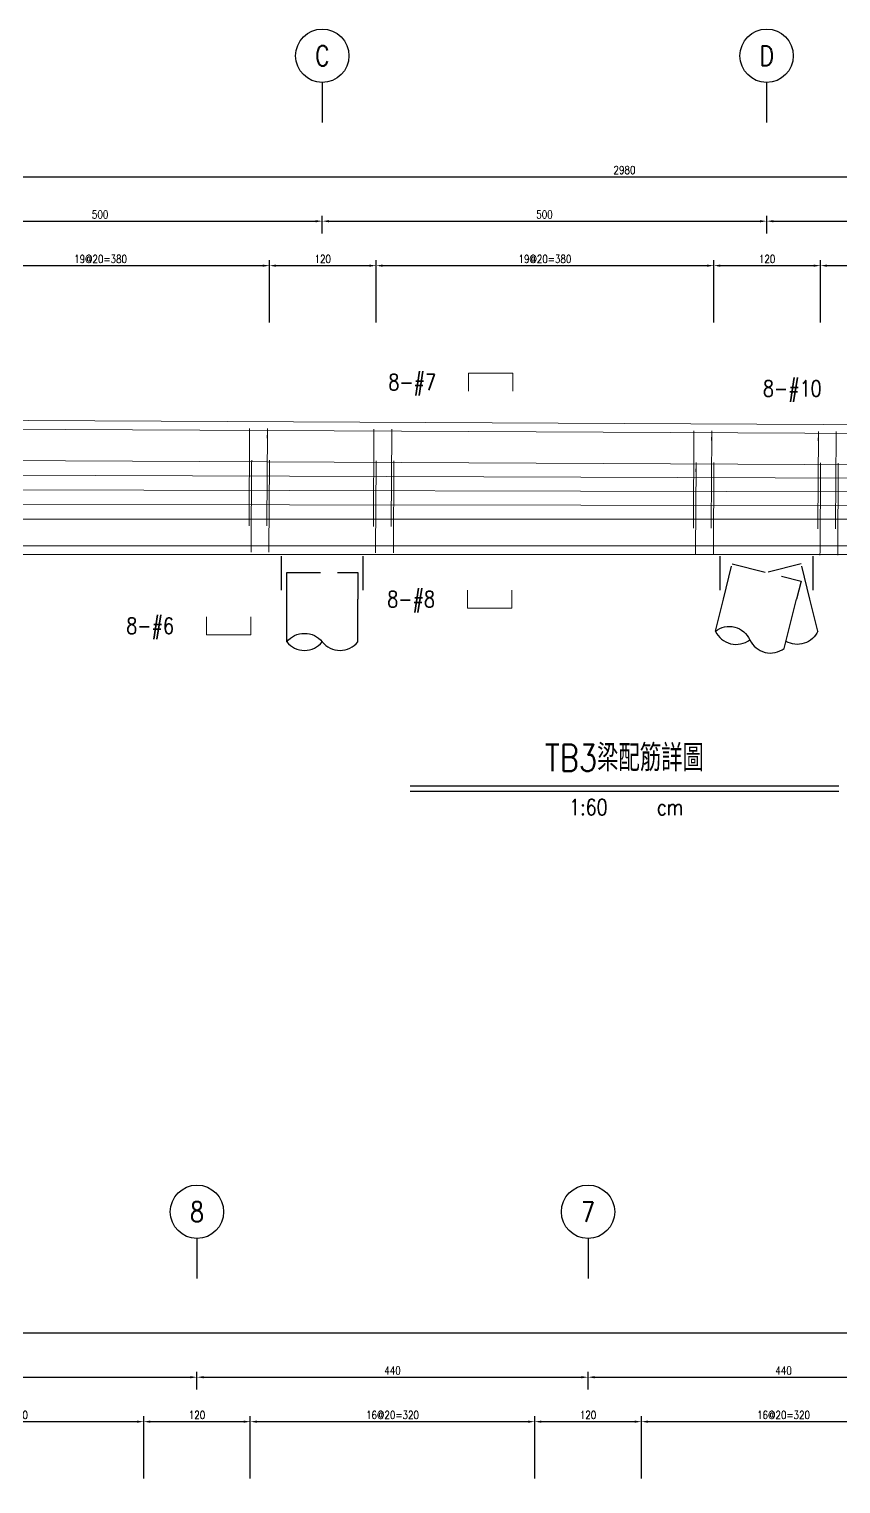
# Model space of a CAD drawing. Extents: x -4754 to 4976, y -19960 to 3841.
# Drawn here: x 555 to 1468, y -2345 to -709 of the extents above; entities that cross this region are included whole.
import ezdxf
from ezdxf.enums import TextEntityAlignment as Align

# ---------------------------------------------------------------- set-up
doc = ezdxf.new("R2010")
doc.units = 0
doc.header["$LTSCALE"] = 3
doc.linetypes.add('DASHED', pattern=[19.05, 12.7, -6.35])
doc.layers.get('0').update_dxf_attribs({"linetype": 'CONTINUOUS'})
doc.layers.add('HB_0', color=7, linetype='CONTINUOUS', transparency=0.5)
for name, color, linetype in [('HB_DIM', 1, 'CONTINUOUS'), ('HB_TXT_CTEXT', 2, 'CONTINUOUS'), ('鋼筋', 3, 'CONTINUOUS')]:
    doc.layers.add(name, color=color, linetype=linetype)
doc.styles.get("Standard").update_dxf_attribs({"font": 'ROMANS.shx', "width": 0.8, "bigfont": 'chineset.shx'})
doc.dimstyles.new('30', dxfattribs={"dimscale": 3, "dimtxt": 3, "dimasz": 2.5, "dimexe": 2, "dimexo": 2, "dimgap": 1, "dimtad": 1, "dimdsep": 46, "dimtxsty": 'Standard', "dimcen": 0, "dimclrd": 256, "dimclre": 256, "dimclrt": 2, "dimadec": 0, "dimazin": 0, "dimtfac": 1, "dimtix": 1, "dimtmove": 2, "dimatfit": 3, "dimfxl": 1, "dimtolj": 1, "dimtzin": 0, "dimarcsym": 0})

# ---------------------------------------------------------------- blocks, each defined once
blk = doc.blocks.new('pile_vertical')
at = {"color": 252, "linetype": 'DASHED'}
for p, q in [((-46, -40), (-46, 0)), ((46, -40), (46, 0))]:
    blk.add_line(p, q, dxfattribs=at)
at = {"linetype": 'Continuous'}
for p, q in [((-40, -98.1), (-40, -50)), ((40, -98.1), (40, -50))]:
    blk.add_line(p, q, dxfattribs=at)
at = {"color": 252, "linetype": 'DASHED'}
blk.add_lwpolyline([(-40, -50), (-40, -20), (40, -20), (40, -50)], dxfattribs=at)
at = {"linetype": 'Continuous'}
for points in [[(-40, -98.1, -0.48), (0, -98.1, 0.48), (40, -98.1, 0.48)], [(-40, -98.1, 0.48), (0, -98.1, 0.48)]]:
    blk.add_lwpolyline(points, format="xyb", dxfattribs=at)
blk = doc.blocks.new('pile_racked_Transverse')
at = {"layer": 'HB_0', "color": 252, "linetype": 'DASHED'}
for p, q in [((-52.2, -40), (-52.2, 0)), ((52.2, -40), (52.2, 0))]:
    blk.add_line(p, q, dxfattribs=at)
at = {"layer": 'HB_0', "linetype": 'Continuous'}
for p, q in [((-57.7, -86), (-48.7, -50)), ((19.9, -105.4), (33.7, -50)), ((57.7, -86), (48.7, -50))]:
    blk.add_line(p, q, dxfattribs=at)
at = {"layer": 'HB_0', "color": 252, "linetype": 'DASHED'}
for points in [[(-48.7, -50), (-38.8, -10.3), (38.8, -29.7), (33.7, -50)], [(48.7, -50), (38.8, -10.3), (0, -20)]]:
    blk.add_lwpolyline(points, dxfattribs=at)
at = {"layer": 'HB_0', "linetype": 'Continuous'}
for points in [[(-57.7, -86, -0.48), (-18.9, -95.7, 0.48), (19.9, -105.4, 0.48)], [(-57.7, -86, 0.48), (-18.9, -95.7, 0.48)], [(57.7, -86, -0.439137), (21.8, -97.6, -0.439137)]]:
    blk.add_lwpolyline(points, format="xyb", dxfattribs=at)
blk = doc.blocks.new('line_guide')
at = {"color": 4, "linetype": 'Continuous'}
blk.add_line((0, 0), (0, -45), dxfattribs=at)
blk.add_circle((0, 30), 30, dxfattribs=at)
at = {"color": 4, "linetype": 'Continuous', "width": 0.8}
blk.add_attdef('A', text='', height=22.5, dxfattribs=at).set_placement((0, 30), align=Align.MIDDLE)
blk = doc.blocks.new('title_beam')
at = {"color": 3, "linetype": 'Continuous'}
blk.add_line((-241.2, 0), (241.2, 0), dxfattribs=at)
at = {"color": 1, "linetype": 'Continuous'}
blk.add_line((-241.2, -6), (241.2, -6), dxfattribs=at)
at = {"color": 3, "linetype": 'Continuous', "width": 0.8}
blk.add_attdef('TITLE', text='', height=30, dxfattribs=at).set_placement((0, 33), align=Align.MIDDLE)
at = {"linetype": 'Continuous', "width": 0.8}
blk.add_attdef('SCALE', text='', height=18, dxfattribs=at).set_placement((-40.6, -24), align=Align.MIDDLE)
blk.add_attdef('CM', (36.5, -33), '', height=18, dxfattribs=at)
blk = doc.blocks.new('*D94')
at = {"layer": 'HB_DIM', "linetype": 'Continuous', "lineweight": -2}
for p, q in [((445.1, -1038.8), (445.1, -968.8)), ((452.6, -974.8), (817.6, -974.8)), ((825.1, -1038.8), (825.1, -968.8))]:
    blk.add_line(p, q, dxfattribs=at)
at = {"layer": 'HB_DIM'}
for points in [[(452.6, -973.6), (452.6, -976.1), (445.1, -974.8)], [(817.6, -976.1), (817.6, -973.6), (825.1, -974.8)]]:
    blk.add_solid(points, dxfattribs=at)
at = {"layer": 'HB_DIM', "color": 2, "linetype": 'Continuous', "insert": (635.1, -967.3), "char_height": 9, "attachment_point": 5, "rotation": 0}
blk.add_mtext('\\A1;19@20=380', dxfattribs=at)
blk = doc.blocks.new('*D95')
at = {"layer": 'HB_DIM', "linetype": 'Continuous', "lineweight": -2}
for p, q in [((825.1, -1038.8), (825.1, -968.8)), ((832.6, -974.8), (937.6, -974.8)), ((945.1, -1038.8), (945.1, -968.8))]:
    blk.add_line(p, q, dxfattribs=at)
at = {"layer": 'HB_DIM'}
for points in [[(832.6, -973.6), (832.6, -976.1), (825.1, -974.8)], [(937.6, -976.1), (937.6, -973.6), (945.1, -974.8)]]:
    blk.add_solid(points, dxfattribs=at)
at = {"layer": 'HB_DIM', "color": 2, "linetype": 'Continuous', "insert": (885.1, -967.3), "char_height": 9, "attachment_point": 5, "rotation": 0}
blk.add_mtext('\\A1;120', dxfattribs=at)
blk = doc.blocks.new('*D96')
at = {"layer": 'HB_DIM', "linetype": 'Continuous', "lineweight": -2}
for p, q in [((945.1, -1038.8), (945.1, -968.8)), ((952.6, -974.8), (1317.6, -974.8)), ((1325.1, -1038.8), (1325.1, -968.8))]:
    blk.add_line(p, q, dxfattribs=at)
at = {"layer": 'HB_DIM'}
for points in [[(952.6, -973.6), (952.6, -976.1), (945.1, -974.8)], [(1317.6, -976.1), (1317.6, -973.6), (1325.1, -974.8)]]:
    blk.add_solid(points, dxfattribs=at)
at = {"layer": 'HB_DIM', "color": 2, "linetype": 'Continuous', "insert": (1135.1, -967.3), "char_height": 9, "attachment_point": 5, "rotation": 0}
blk.add_mtext('\\A1;19@20=380', dxfattribs=at)
blk = doc.blocks.new('*D97')
at = {"layer": 'HB_DIM', "linetype": 'Continuous', "lineweight": -2}
for p, q in [((1325.1, -1038.8), (1325.1, -968.8)), ((1332.6, -974.8), (1437.6, -974.8)), ((1445.1, -1038.8), (1445.1, -968.8))]:
    blk.add_line(p, q, dxfattribs=at)
at = {"layer": 'HB_DIM'}
for points in [[(1332.6, -973.6), (1332.6, -976.1), (1325.1, -974.8)], [(1437.6, -976.1), (1437.6, -973.6), (1445.1, -974.8)]]:
    blk.add_solid(points, dxfattribs=at)
at = {"layer": 'HB_DIM', "color": 2, "linetype": 'Continuous', "insert": (1385.1, -967.3), "char_height": 9, "attachment_point": 5, "rotation": 0}
blk.add_mtext('\\A1;120', dxfattribs=at)
blk = doc.blocks.new('*D98')
at = {"layer": 'HB_DIM', "linetype": 'Continuous', "lineweight": -2}
for p, q in [((1445.1, -1038.8), (1445.1, -968.8)), ((1452.6, -974.8), (1817.6, -974.8)), ((1825.1, -1038.8), (1825.1, -968.8))]:
    blk.add_line(p, q, dxfattribs=at)
at = {"layer": 'HB_DIM'}
for points in [[(1452.6, -973.6), (1452.6, -976.1), (1445.1, -974.8)], [(1817.6, -976.1), (1817.6, -973.6), (1825.1, -974.8)]]:
    blk.add_solid(points, dxfattribs=at)
at = {"layer": 'HB_DIM', "color": 2, "linetype": 'Continuous', "insert": (1635.1, -967.3), "char_height": 9, "attachment_point": 5, "rotation": 0}
blk.add_mtext('\\A1;19@20=380', dxfattribs=at)
blk = doc.blocks.new('*D104')
at = {"layer": 'HB_DIM', "linetype": 'Continuous', "lineweight": -2}
for p, q in [((-265.4, -1038.8), (-265.4, -868.8)), ((-257.9, -874.8), (2707.1, -874.8)), ((2714.6, -1053.8), (2714.6, -868.8))]:
    blk.add_line(p, q, dxfattribs=at)
at = {"layer": 'HB_DIM'}
for points in [[(-257.9, -873.6), (-257.9, -876.1), (-265.4, -874.8)], [(2707.1, -876.1), (2707.1, -873.6), (2714.6, -874.8)]]:
    blk.add_solid(points, dxfattribs=at)
at = {"layer": 'HB_DIM', "color": 2, "linetype": 'Continuous', "insert": (1224.6, -867.3), "char_height": 9, "attachment_point": 5, "rotation": 0}
blk.add_mtext('\\A1;2980', dxfattribs=at)
blk = doc.blocks.new('*D107')
at = {"layer": 'HB_DIM', "linetype": 'Continuous', "lineweight": -2}
for p, q in [((384.6, -938.8), (384.6, -918.8)), ((392.1, -924.8), (877.1, -924.8)), ((884.6, -938.8), (884.6, -918.8))]:
    blk.add_line(p, q, dxfattribs=at)
at = {"layer": 'HB_DIM'}
for points in [[(392.1, -923.6), (392.1, -926.1), (384.6, -924.8)], [(877.1, -926.1), (877.1, -923.6), (884.6, -924.8)]]:
    blk.add_solid(points, dxfattribs=at)
at = {"layer": 'HB_DIM', "color": 2, "linetype": 'Continuous', "insert": (634.6, -917.3), "char_height": 9, "attachment_point": 5, "rotation": 0}
blk.add_mtext('\\A1;500', dxfattribs=at)
blk = doc.blocks.new('*D108')
at = {"layer": 'HB_DIM', "linetype": 'Continuous', "lineweight": -2}
for p, q in [((884.6, -938.8), (884.6, -918.8)), ((892.1, -924.8), (1377.1, -924.8)), ((1384.6, -938.8), (1384.6, -918.8))]:
    blk.add_line(p, q, dxfattribs=at)
at = {"layer": 'HB_DIM'}
for points in [[(892.1, -923.6), (892.1, -926.1), (884.6, -924.8)], [(1377.1, -926.1), (1377.1, -923.6), (1384.6, -924.8)]]:
    blk.add_solid(points, dxfattribs=at)
at = {"layer": 'HB_DIM', "color": 2, "linetype": 'Continuous', "insert": (1134.6, -917.3), "char_height": 9, "attachment_point": 5, "rotation": 0}
blk.add_mtext('\\A1;500', dxfattribs=at)
blk = doc.blocks.new('*D109')
at = {"layer": 'HB_DIM', "linetype": 'Continuous', "lineweight": -2}
for p, q in [((1384.6, -938.8), (1384.6, -918.8)), ((1392.1, -924.8), (1877.1, -924.8)), ((1884.6, -938.8), (1884.6, -918.8))]:
    blk.add_line(p, q, dxfattribs=at)
at = {"layer": 'HB_DIM'}
for points in [[(1392.1, -923.6), (1392.1, -926.1), (1384.6, -924.8)], [(1877.1, -926.1), (1877.1, -923.6), (1884.6, -924.8)]]:
    blk.add_solid(points, dxfattribs=at)
at = {"layer": 'HB_DIM', "color": 2, "linetype": 'Continuous', "insert": (1634.6, -917.3), "char_height": 9, "attachment_point": 5, "rotation": 0}
blk.add_mtext('\\A1;500', dxfattribs=at)
blk = doc.blocks.new('*D118')
at = {"layer": 'HB_DIM', "linetype": 'Continuous', "lineweight": -2}
for p, q in [((363.6, -2338.8), (363.6, -2268.8)), ((683.6, -2338.8), (683.6, -2268.8)), ((371.1, -2274.8), (676.1, -2274.8))]:
    blk.add_line(p, q, dxfattribs=at)
at = {"layer": 'HB_DIM'}
for points in [[(371.1, -2273.6), (371.1, -2276.1), (363.6, -2274.8)], [(676.1, -2276.1), (676.1, -2273.6), (683.6, -2274.8)]]:
    blk.add_solid(points, dxfattribs=at)
at = {"layer": 'HB_DIM', "color": 2, "linetype": 'Continuous', "insert": (523.6, -2267.3), "char_height": 9, "attachment_point": 5, "rotation": 0}
blk.add_mtext('\\A1;16@20=320', dxfattribs=at)
blk = doc.blocks.new('*D119')
at = {"layer": 'HB_DIM', "linetype": 'Continuous', "lineweight": -2}
for p, q in [((683.6, -2338.8), (683.6, -2268.8)), ((803.6, -2338.8), (803.6, -2268.8)), ((691.1, -2274.8), (796.1, -2274.8))]:
    blk.add_line(p, q, dxfattribs=at)
at = {"layer": 'HB_DIM'}
for points in [[(691.1, -2273.6), (691.1, -2276.1), (683.6, -2274.8)], [(796.1, -2276.1), (796.1, -2273.6), (803.6, -2274.8)]]:
    blk.add_solid(points, dxfattribs=at)
at = {"layer": 'HB_DIM', "color": 2, "linetype": 'Continuous', "insert": (743.6, -2267.3), "char_height": 9, "attachment_point": 5, "rotation": 0}
blk.add_mtext('\\A1;120', dxfattribs=at)
blk = doc.blocks.new('*D120')
at = {"layer": 'HB_DIM', "linetype": 'Continuous', "lineweight": -2}
for p, q in [((803.6, -2338.8), (803.6, -2268.8)), ((1123.6, -2338.8), (1123.6, -2268.8)), ((811.1, -2274.8), (1116.1, -2274.8))]:
    blk.add_line(p, q, dxfattribs=at)
at = {"layer": 'HB_DIM'}
for points in [[(811.1, -2273.6), (811.1, -2276.1), (803.6, -2274.8)], [(1116.1, -2276.1), (1116.1, -2273.6), (1123.6, -2274.8)]]:
    blk.add_solid(points, dxfattribs=at)
at = {"layer": 'HB_DIM', "color": 2, "linetype": 'Continuous', "insert": (963.6, -2267.3), "char_height": 9, "attachment_point": 5, "rotation": 0}
blk.add_mtext('\\A1;16@20=320', dxfattribs=at)
blk = doc.blocks.new('*D121')
at = {"layer": 'HB_DIM', "linetype": 'Continuous', "lineweight": -2}
for p, q in [((1123.6, -2338.8), (1123.6, -2268.8)), ((1243.6, -2338.8), (1243.6, -2268.8)), ((1131.1, -2274.8), (1236.1, -2274.8))]:
    blk.add_line(p, q, dxfattribs=at)
at = {"layer": 'HB_DIM'}
for points in [[(1131.1, -2273.6), (1131.1, -2276.1), (1123.6, -2274.8)], [(1236.1, -2276.1), (1236.1, -2273.6), (1243.6, -2274.8)]]:
    blk.add_solid(points, dxfattribs=at)
at = {"layer": 'HB_DIM', "color": 2, "linetype": 'Continuous', "insert": (1183.6, -2267.3), "char_height": 9, "attachment_point": 5, "rotation": 0}
blk.add_mtext('\\A1;120', dxfattribs=at)
blk = doc.blocks.new('*D122')
at = {"layer": 'HB_DIM', "linetype": 'Continuous', "lineweight": -2}
for p, q in [((1243.6, -2338.8), (1243.6, -2268.8)), ((1563.6, -2338.8), (1563.6, -2268.8)), ((1251.1, -2274.8), (1556.1, -2274.8))]:
    blk.add_line(p, q, dxfattribs=at)
at = {"layer": 'HB_DIM'}
for points in [[(1251.1, -2273.6), (1251.1, -2276.1), (1243.6, -2274.8)], [(1556.1, -2276.1), (1556.1, -2273.6), (1563.6, -2274.8)]]:
    blk.add_solid(points, dxfattribs=at)
at = {"layer": 'HB_DIM', "color": 2, "linetype": 'Continuous', "insert": (1403.6, -2267.3), "char_height": 9, "attachment_point": 5, "rotation": 0}
blk.add_mtext('\\A1;16@20=320', dxfattribs=at)
blk = doc.blocks.new('*D134')
at = {"layer": 'HB_DIM', "linetype": 'Continuous', "lineweight": -2}
for p, q in [((-265.4, -2338.8), (-265.4, -2168.8)), ((-257.9, -2174.8), (3924.1, -2174.8)), ((3931.6, -2338.8), (3931.6, -2168.8))]:
    blk.add_line(p, q, dxfattribs=at)
at = {"layer": 'HB_DIM'}
for points in [[(-257.9, -2173.6), (-257.9, -2176.1), (-265.4, -2174.8)], [(3924.1, -2176.1), (3924.1, -2173.6), (3931.6, -2174.8)]]:
    blk.add_solid(points, dxfattribs=at)
at = {"layer": 'HB_DIM', "color": 2, "linetype": 'Continuous', "insert": (1833.1, -2167.3), "char_height": 9, "attachment_point": 5, "rotation": 0}
blk.add_mtext('\\A1;4197', dxfattribs=at)
blk = doc.blocks.new('*D137')
at = {"layer": 'HB_DIM', "linetype": 'Continuous', "lineweight": -2}
for p, q in [((303.6, -2238.8), (303.6, -2218.8)), ((311.1, -2224.8), (736.1, -2224.8)), ((743.6, -2238.8), (743.6, -2218.8))]:
    blk.add_line(p, q, dxfattribs=at)
at = {"layer": 'HB_DIM'}
for points in [[(311.1, -2223.6), (311.1, -2226.1), (303.6, -2224.8)], [(736.1, -2226.1), (736.1, -2223.6), (743.6, -2224.8)]]:
    blk.add_solid(points, dxfattribs=at)
at = {"layer": 'HB_DIM', "color": 2, "linetype": 'Continuous', "insert": (523.6, -2217.3), "char_height": 9, "attachment_point": 5, "rotation": 0}
blk.add_mtext('\\A1;440', dxfattribs=at)
blk = doc.blocks.new('*D138')
at = {"layer": 'HB_DIM', "linetype": 'Continuous', "lineweight": -2}
for p, q in [((743.6, -2238.8), (743.6, -2218.8)), ((751.1, -2224.8), (1176.1, -2224.8)), ((1183.6, -2238.8), (1183.6, -2218.8))]:
    blk.add_line(p, q, dxfattribs=at)
at = {"layer": 'HB_DIM'}
for points in [[(751.1, -2223.6), (751.1, -2226.1), (743.6, -2224.8)], [(1176.1, -2226.1), (1176.1, -2223.6), (1183.6, -2224.8)]]:
    blk.add_solid(points, dxfattribs=at)
at = {"layer": 'HB_DIM', "color": 2, "linetype": 'Continuous', "insert": (963.6, -2217.3), "char_height": 9, "attachment_point": 5, "rotation": 0}
blk.add_mtext('\\A1;440', dxfattribs=at)
blk = doc.blocks.new('*D139')
at = {"layer": 'HB_DIM', "linetype": 'Continuous', "lineweight": -2}
for p, q in [((1183.6, -2238.8), (1183.6, -2218.8)), ((1191.1, -2224.8), (1616.1, -2224.8)), ((1623.6, -2238.8), (1623.6, -2218.8))]:
    blk.add_line(p, q, dxfattribs=at)
at = {"layer": 'HB_DIM'}
for points in [[(1191.1, -2223.6), (1191.1, -2226.1), (1183.6, -2224.8)], [(1616.1, -2226.1), (1616.1, -2223.6), (1623.6, -2224.8)]]:
    blk.add_solid(points, dxfattribs=at)
at = {"layer": 'HB_DIM', "color": 2, "linetype": 'Continuous', "insert": (1403.6, -2217.3), "char_height": 9, "attachment_point": 5, "rotation": 0}
blk.add_mtext('\\A1;440', dxfattribs=at)

msp = doc.modelspace()

# ---------------------------------------------------------------- linework, layer by layer
at = {"layer": 'HB_0', "lineweight": 5}
msp.add_lwpolyline([(-225.427, -1299.802), (-225.427, -1219.802), (-265.427, -1219.802), (-265.427, -1144.802), (2714.573, -1159.802), (2714.573, -1299.802), (-225.427, -1299.802)], dxfattribs=at)
at = {"layer": 'HB_DIM', "color": 1, "linetype": 'Continuous'}
for points in [[(931.051, -1195.823, 0, 1.25, 0), (931.051, -1180.823, 0, 0, 0), (931.051, -1105.823, 0, 0, 0), (949.051, -1105.823, 0, 0, 0)], [(1352.521, -1162.946, 0, 1.25, 0), (1352.521, -1147.946, 0, 0, 0), (1352.521, -1112.946, 0, 0, 0), (1370.521, -1112.946, 0, 0, 0)], [(929.798, -1259.808, 0, 1.25, 0), (929.798, -1274.808, 0, 0, 0), (929.798, -1349.808, 0, 0, 0), (947.798, -1349.808, 0, 0, 0)], [(636.132, -1289.826, 0, 1.25, 0), (636.132, -1304.826, 0, 0, 0), (636.132, -1379.826, 0, 0, 0), (654.132, -1379.826, 0, 0, 0)]]:
    msp.add_lwpolyline(points, format="xyseb", dxfattribs=at)
at = {"layer": 'HB_TXT_CTEXT', "lineweight": 5}
for points in [[(1049.051, -1115.823, -50), (1049.051, -1095.823, -50), (1099.051, -1095.823, -50), (1099.051, -1115.823, -50)], [(1047.798, -1339.808, -50), (1047.798, -1359.808, -50), (1097.798, -1359.808, -50), (1097.798, -1339.808, -50)], [(754.132, -1369.826, -50), (754.132, -1389.826, -50), (804.132, -1389.826, -50), (804.132, -1369.826, -50)]]:
    msp.add_polyline3d(points, dxfattribs=at)
at = {"layer": '鋼筋', "lineweight": 5}
for p, q in [((11.01, -1156.193, -38), (2694.033, -1169.698, -38)), ((11.01, -1156.193, -27.143), (2694.033, -1169.698, -27.143)), ((11.01, -1156.193, -16.286), (2694.033, -1169.698, -16.286)), ((11.01, -1156.193, -5.429), (2694.033, -1169.698, -5.429)), ((11.01, -1156.193, 5.429), (2694.033, -1169.698, 5.429)), ((11.01, -1156.193, 16.286), (2694.033, -1169.698, 16.286)), ((11.01, -1156.193, 27.143), (2694.033, -1169.698, 27.143)), ((11.01, -1156.193, 38), (2694.033, -1169.698, 38)), ((802.745, -1161.137, 40.245), (802.226, -1264.276, 40.245)), ((802.226, -1264.276, -40.245), (802.745, -1161.137, -40.245)), ((802.707, -1168.756, 33.895), (802.745, -1161.137, 33.895)), ((802.745, -1161.137, -33.895), (802.707, -1168.756, -33.895)), ((822.745, -1161.237, 40.245), (822.225, -1264.377, 40.245)), ((822.225, -1264.377, -40.245), (822.745, -1161.237, -40.245)), ((822.706, -1168.857, 33.895), (822.745, -1161.237, 33.895)), ((822.745, -1161.237, -33.895), (822.706, -1168.857, -33.895)), ((942.743, -1161.841, 40.245), (942.224, -1264.981, 40.245)), ((942.224, -1264.981, -40.245), (942.743, -1161.841, -40.245)), ((942.705, -1169.461, 33.895), (942.743, -1161.841, 33.895)), ((942.743, -1161.841, -33.895), (942.705, -1169.461, -33.895)), ((962.743, -1161.942, 40.245), (962.224, -1265.081, 40.245)), ((962.224, -1265.081, -40.245), (962.743, -1161.942, -40.245)), ((962.705, -1169.562, 33.895), (962.743, -1161.942, 33.895)), ((962.743, -1161.942, -33.895), (962.705, -1169.562, -33.895)), ((1302.739, -1163.653, 40.245), (1302.219, -1266.793, 40.245)), ((1302.219, -1266.793, -40.245), (1302.739, -1163.653, -40.245)), ((1302.7, -1171.273, 33.895), (1302.739, -1163.653, 33.895)), ((1302.739, -1163.653, -33.895), (1302.7, -1171.273, -33.895)), ((1322.738, -1163.754, 40.245), (1322.219, -1266.893, 40.245)), ((1322.219, -1266.893, -40.245), (1322.738, -1163.754, -40.245)), ((1322.7, -1171.374, 33.895), (1322.738, -1163.754, 33.895)), ((1322.738, -1163.754, -33.895), (1322.7, -1171.374, -33.895)), ((1442.737, -1164.358, 40.245), (1442.218, -1267.497, 40.245)), ((1442.218, -1267.497, -40.245), (1442.737, -1164.358, -40.245)), ((1442.698, -1171.978, 33.895), (1442.737, -1164.358, 33.895)), ((1442.737, -1164.358, -33.895), (1442.698, -1171.978, -33.895)), ((1462.737, -1164.459, 40.245), (1462.217, -1267.598, 40.245)), ((1462.217, -1267.598, -40.245), (1462.737, -1164.459, -40.245)), ((1462.698, -1172.079, 33.895), (1462.737, -1164.459, 33.895)), ((1462.737, -1164.459, -33.895), (1462.698, -1172.079, -33.895)), ((-245.103, -1189.902, -50), (2695.282, -1204.703, -50)), ((-245.103, -1189.902, -35.714), (2695.282, -1204.703, -35.714)), ((-245.103, -1189.902, -21.429), (2695.282, -1204.703, -21.429)), ((-245.103, -1189.902, -7.143), (2695.282, -1204.703, -7.143)), ((-245.103, -1189.902, 7.143), (2695.282, -1204.703, 7.143)), ((-245.103, -1189.902, 21.429), (2695.282, -1204.703, 21.429)), ((-245.103, -1189.902, 35.714), (2695.282, -1204.703, 35.714)), ((-245.103, -1189.902, 50), (2695.282, -1204.703, 50)), ((-242.961, -1207.406, -50), (2692.983, -1218.449, -50)), ((-242.961, -1207.406, 50), (2692.983, -1218.449, 50)), ((805.106, -1196.681, 51.745), (804.617, -1293.818, 51.745)), ((804.617, -1293.818, -51.745), (805.106, -1196.681, -51.745)), ((805.068, -1204.3, 45.395), (805.106, -1196.681, 45.395)), ((805.106, -1196.681, -45.395), (805.068, -1204.3, -45.395)), ((825.106, -1196.781, 51.745), (824.617, -1293.919, 51.745)), ((824.617, -1293.919, -51.745), (825.106, -1196.781, -51.745)), ((825.067, -1204.401, 45.395), (825.106, -1196.781, 45.395)), ((825.106, -1196.781, -45.395), (825.067, -1204.401, -45.395)), ((945.104, -1197.385, 51.745), (944.615, -1294.523, 51.745)), ((944.615, -1294.523, -51.745), (945.104, -1197.385, -51.745)), ((945.066, -1205.005, 45.395), (945.104, -1197.385, 45.395)), ((945.104, -1197.385, -45.395), (945.066, -1205.005, -45.395)), ((965.104, -1197.486, 51.745), (964.615, -1294.623, 51.745)), ((964.615, -1294.623, -51.745), (965.104, -1197.486, -51.745)), ((965.066, -1205.106, 45.395), (965.104, -1197.486, 45.395)), ((965.104, -1197.486, -45.395), (965.066, -1205.106, -45.395)), ((1305.1, -1199.197, 51.745), (1304.611, -1296.335, 51.745)), ((1304.611, -1296.335, -51.745), (1305.1, -1199.197, -51.745)), ((1305.061, -1206.817, 45.395), (1305.1, -1199.197, 45.395)), ((1305.1, -1199.197, -45.395), (1305.061, -1206.817, -45.395)), ((1325.099, -1199.298, 51.745), (1324.61, -1296.435, 51.745)), ((1324.61, -1296.435, -51.745), (1325.099, -1199.298, -51.745)), ((1325.061, -1206.918, 45.395), (1325.099, -1199.298, 45.395)), ((1325.099, -1199.298, -45.395), (1325.061, -1206.918, -45.395)), ((1445.098, -1199.902, 51.745), (1444.609, -1297.039, 51.745)), ((1444.609, -1297.039, -51.745), (1445.098, -1199.902, -51.745)), ((1445.06, -1207.522, 45.395), (1445.098, -1199.902, 45.395)), ((1445.098, -1199.902, -45.395), (1445.06, -1207.522, -45.395)), ((1465.098, -1200.003, 51.745), (1464.609, -1297.14, 51.745)), ((1464.609, -1297.14, -51.745), (1465.098, -1200.003, -51.745)), ((1465.059, -1207.623, 45.395), (1465.098, -1200.003, 45.395)), ((1465.098, -1200.003, -45.395), (1465.059, -1207.623, -45.395)), ((-243.049, -1224.898, -50), (2692.906, -1232.206, -50)), ((-243.049, -1224.898, 50), (2692.906, -1232.206, 50)), ((-243.137, -1242.39, -50), (2692.825, -1245.964, -50)), ((-243.137, -1242.39, 50), (2692.825, -1245.964, 50)), ((-250.29, -1259.832, -50), (2699.93, -1259.772, -50)), ((-250.29, -1259.832, -35.714), (2699.93, -1259.772, -35.714)), ((-250.29, -1259.832, -21.429), (2699.93, -1259.772, -21.429)), ((-250.29, -1259.832, -7.143), (2699.93, -1259.772, -7.143)), ((-250.29, -1259.832, 7.143), (2699.93, -1259.772, 7.143)), ((-250.29, -1259.832, 21.429), (2699.93, -1259.772, 21.429)), ((-250.29, -1259.832, 35.714), (2699.93, -1259.772, 35.714)), ((-250.29, -1259.832, 50), (2699.93, -1259.772, 50)), ((802.21, -1267.451, 37.07), (802.21, -1267.451, -37.07)), ((822.209, -1267.551, 37.07), (822.209, -1267.551, -37.07)), ((942.208, -1268.155, 37.07), (942.208, -1268.155, -37.07)), ((962.208, -1268.256, 37.07), (962.208, -1268.256, -37.07)), ((1302.203, -1269.968, 37.07), (1302.203, -1269.968, -37.07)), ((1322.203, -1270.068, 37.07), (1322.203, -1270.068, -37.07)), ((1442.202, -1270.672, 37.07), (1442.202, -1270.672, -37.07)), ((1462.201, -1270.773, 37.07), (1462.201, -1270.773, -37.07)), ((-246.657, -1289.862, -50), (2695.973, -1289.742, -50)), ((-246.657, -1289.862, -35.714), (2695.973, -1289.742, -35.714)), ((-246.657, -1289.862, -21.429), (2695.973, -1289.742, -21.429)), ((-246.657, -1289.862, -7.143), (2695.973, -1289.742, -7.143)), ((-246.657, -1289.862, 7.143), (2695.973, -1289.742, 7.143)), ((-246.657, -1289.862, 21.429), (2695.973, -1289.742, 21.429)), ((-246.657, -1289.862, 35.714), (2695.973, -1289.742, 35.714)), ((-246.657, -1289.862, 50), (2695.973, -1289.742, 50)), ((804.601, -1296.993, 48.57), (804.601, -1296.993, -48.57)), ((824.601, -1297.094, 48.57), (824.601, -1297.094, -48.57)), ((944.599, -1297.698, 48.57), (944.599, -1297.698, -48.57)), ((964.599, -1297.798, 48.57), (964.599, -1297.798, -48.57)), ((1304.595, -1299.51, 48.57), (1304.595, -1299.51, -48.57)), ((1324.594, -1299.61, 48.57), (1324.594, -1299.61, -48.57)), ((1444.593, -1300.214, 48.57), (1444.593, -1300.214, -48.57)), ((1464.593, -1300.315, 48.57), (1464.593, -1300.315, -48.57))]:
    msp.add_line(p, q, dxfattribs=at)
at = {"layer": '鋼筋', "lineweight": 5, "extrusion": (0.999987, -0.005033, 0)}
for centre, start, end in [((-1157.081, 37.07, 808.579), 270, 90), ((-1157.081, -37.07, 808.579), 270, 90), ((-1157.081, 37.07, 828.579), 270, 90), ((-1157.081, -37.07, 828.579), 270, 90), ((-1157.081, 37.07, 948.579), 270, 90), ((-1157.081, -37.07, 948.579), 270, 90), ((-1157.081, 37.07, 968.579), 270, 90), ((-1157.081, -37.07, 968.579), 270, 90), ((-1157.081, 37.07, 1308.579), 270, 90), ((-1157.081, -37.07, 1308.579), 270, 90), ((-1157.081, 37.07, 1328.579), 270, 90), ((-1157.081, -37.07, 1328.579), 270, 90), ((-1157.081, 37.07, 1448.579), 270, 90), ((-1157.081, -37.07, 1448.579), 270, 90), ((-1157.081, 37.07, 1468.579), 270, 90), ((-1157.081, -37.07, 1468.579), 270, 90), ((-1192.613, 48.57, 811.119), 270, 90), ((-1192.613, -48.57, 811.119), 270, 90), ((-1192.613, 48.57, 831.119), 270, 90), ((-1192.613, -48.57, 831.119), 270, 90), ((-1192.613, 48.57, 951.119), 270, 90), ((-1192.613, -48.57, 951.119), 270, 90), ((-1192.613, 48.57, 971.119), 270, 90), ((-1192.613, -48.57, 971.119), 270, 90), ((-1192.613, 48.57, 1311.119), 270, 90), ((-1192.613, -48.57, 1311.119), 270, 90), ((-1192.613, 48.57, 1331.119), 270, 90), ((-1192.613, -48.57, 1331.119), 270, 90), ((-1192.613, 48.57, 1451.119), 270, 90), ((-1192.613, -48.57, 1451.119), 270, 90), ((-1192.613, 48.57, 1471.119), 270, 90), ((-1192.613, -48.57, 1471.119), 270, 90), ((-1260.222, 37.07, 808.579), 90, 180), ((-1260.222, -37.07, 808.579), 180, 270), ((-1260.222, 37.07, 828.579), 90, 180), ((-1260.222, -37.07, 828.579), 180, 270), ((-1260.222, 37.07, 948.579), 90, 180), ((-1260.222, -37.07, 948.579), 180, 270), ((-1260.222, 37.07, 968.579), 90, 180), ((-1260.222, -37.07, 968.579), 180, 270), ((-1260.222, 37.07, 1308.579), 90, 180), ((-1260.222, -37.07, 1308.579), 180, 270), ((-1260.222, 37.07, 1328.579), 90, 180), ((-1260.222, -37.07, 1328.579), 180, 270), ((-1260.222, 37.07, 1448.579), 90, 180), ((-1260.222, -37.07, 1448.579), 180, 270), ((-1260.222, 37.07, 1468.579), 90, 180), ((-1260.222, -37.07, 1468.579), 180, 270), ((-1289.752, 48.57, 811.119), 90, 180), ((-1289.752, -48.57, 811.119), 180, 270), ((-1289.752, 48.57, 831.119), 90, 180), ((-1289.752, -48.57, 831.119), 180, 270), ((-1289.752, 48.57, 951.119), 90, 180), ((-1289.752, -48.57, 951.119), 180, 270), ((-1289.752, 48.57, 971.119), 90, 180), ((-1289.752, -48.57, 971.119), 180, 270), ((-1289.752, 48.57, 1311.119), 90, 180), ((-1289.752, -48.57, 1311.119), 180, 270), ((-1289.752, 48.57, 1331.119), 90, 180), ((-1289.752, -48.57, 1331.119), 180, 270), ((-1289.752, 48.57, 1451.119), 90, 180), ((-1289.752, -48.57, 1451.119), 180, 270), ((-1289.752, 48.57, 1471.119), 90, 180), ((-1289.752, -48.57, 1471.119), 180, 270)]:
    msp.add_arc(centre, 3.175, start, end, dxfattribs=at)

# ---------------------------------------------------------------- block references
at = {"layer": 'HB_0', "linetype": 'Continuous'}
for p, values in [((884.573, -768.802), {'A': 'C'}), ((1384.573, -768.802), {'A': 'D'}), ((743.573, -2068.802), {'A': '8'}), ((1183.573, -2068.802), {'A': '7'})]:
    msp.add_blockref('line_guide', p, dxfattribs=at).add_auto_attribs(values)
for name, p in [('pile_vertical', (884.573, -1299.802)), ('pile_racked_Transverse', (1384.573, -1299.802))]:
    msp.add_blockref(name, p, dxfattribs=at)
at = {"layer": 'HB_TXT_CTEXT', "linetype": 'Continuous'}
msp.add_blockref('title_beam', (1224.573, -1559.802), dxfattribs=at).add_auto_attribs({'TITLE': 'TB3梁配筋詳圖', 'SCALE': '1:60', 'CM': 'cm'})

# ---------------------------------------------------------------- texts
at = {"layer": 'HB_TXT_CTEXT', "linetype": 'Continuous', "width": 0.8}
for s, p in [(' 8-#7', (949.051, -1105.823, -50)), (' 8-#10', (1370.521, -1112.946, -38)), (' 8-#8', (947.798, -1349.808, -50)), (' 8-#6', (654.132, -1379.826, -50))]:
    msp.add_text(s, height=18, dxfattribs=at).set_placement(p, align=Align.MIDDLE_LEFT)

# ---------------------------------------------------------------- dimensions: what is measured, and where the dimension line sits
at = {"layer": 'HB_DIM', "linetype": 'Continuous'}
for base, p1, p2, picture, middle in [((2714.573, -874.802), (-265.427, -1044.802), (2714.573, -1059.802), '*D104', (1224.573, -867.302)), ((884.573, -924.802), (384.573, -944.802, 81), (884.573, -944.802, 581), '*D107', (634.573, -917.302)), ((1384.573, -924.802), (884.573, -944.802, 581), (1384.573, -944.802, 1081), '*D108', (1134.573, -917.302)), ((1884.573, -924.802), (1384.573, -944.802, 1081), (1884.573, -944.802, 1581), '*D109', (1634.573, -917.302)), ((945.066, -974.802), (825.067, -1044.802, 45.395), (945.066, -1044.802, 45.395), '*D95', (885.067, -967.302)), ((1445.06, -974.802), (1325.061, -1044.802, 45.395), (1445.06, -1044.802, 45.395), '*D97', (1385.06, -967.302)), ((3931.573, -2174.802), (-265.427, -2344.802), (3931.573, -2344.802), '*D134', (1833.073, -2167.302)), ((743.573, -2224.802), (303.573, -2244.802, 2081), (743.573, -2244.802, 1641), '*D137', (523.573, -2217.302)), ((1183.573, -2224.802), (743.573, -2244.802, 1641), (1183.573, -2244.802, 1201), '*D138', (963.573, -2217.302)), ((1623.573, -2224.802), (1183.573, -2244.802, 1201), (1623.573, -2244.802, 761), '*D139', (1403.573, -2217.302)), ((803.573, -2274.802), (683.573, -2344.802, 45.395), (803.573, -2344.802, 45.395), '*D119', (743.573, -2267.302)), ((1243.573, -2274.802), (1123.573, -2344.802, 45.395), (1243.573, -2344.802, 45.395), '*D121', (1183.573, -2267.302))]:
    dim = msp.add_linear_dim(base=base, p1=p1, p2=p2, angle=0, dimstyle='30', override={"dimdec": 0, "dimpost": '<>'}, dxfattribs=at)
    dim.commit()
    dim.dimension.update_dxf_attribs({"geometry": picture, "text_midpoint": middle})
for base, p1, p2, text, picture, middle in [((825.067, -974.802), (445.072, -1044.802, 45.395), (825.067, -1044.802, 45.395), '19@20=<>', '*D94', (635.07, -967.302)), ((1325.061, -974.802), (945.066, -1044.802, 45.395), (1325.061, -1044.802, 45.395), '19@20=<>', '*D96', (1135.063, -967.302)), ((1825.055, -974.802), (1445.06, -1044.802, 45.395), (1825.055, -1044.802, 45.395), '19@20=<>', '*D98', (1635.057, -967.302)), ((683.573, -2274.802), (363.573, -2344.802, 45.395), (683.573, -2344.802, 45.395), '16@20=<>', '*D118', (523.573, -2267.302)), ((1123.573, -2274.802), (803.573, -2344.802, 45.395), (1123.573, -2344.802, 45.395), '16@20=<>', '*D120', (963.573, -2267.302)), ((1563.573, -2274.802), (1243.573, -2344.802, 45.395), (1563.573, -2344.802, 45.395), '16@20=<>', '*D122', (1403.573, -2267.302))]:
    dim = msp.add_linear_dim(base=base, p1=p1, p2=p2, angle=0, text=text, dimstyle='30', override={"dimdec": 0, "dimpost": '<>'}, dxfattribs=at)
    dim.commit()
    dim.dimension.update_dxf_attribs({"geometry": picture, "text_midpoint": middle})

doc.saveas('drawing.dxf')
